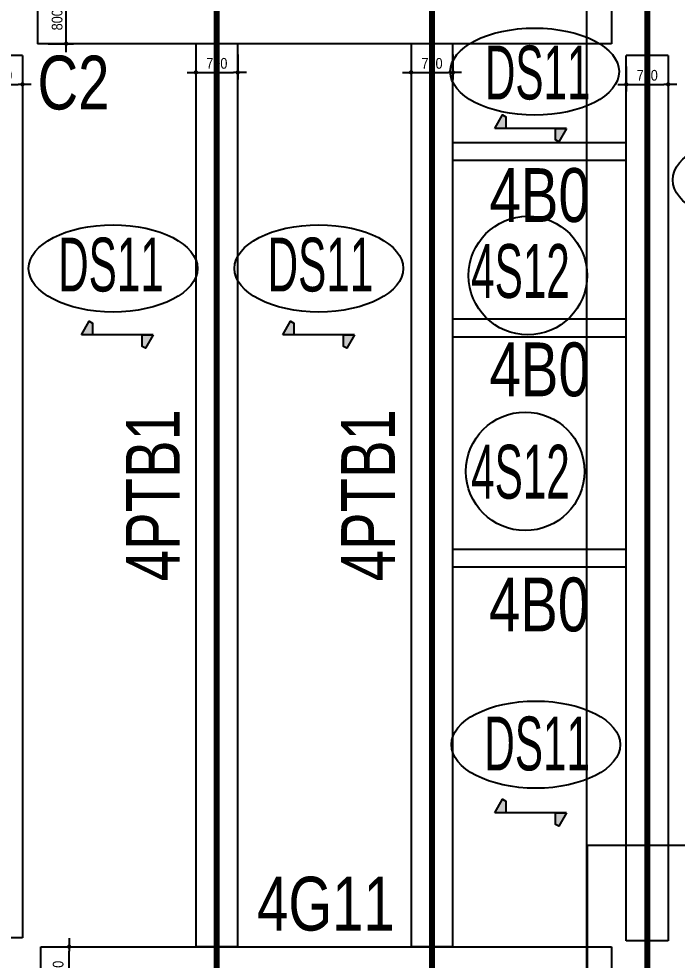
# Model space of a CAD drawing. Header units: millimetres. Extents: x 90980 to 179146, y 102485 to 153500.
# Drawn here: x 156652 to 167665, y 128380 to 144121 of the extents above; entities that cross this region are included whole.
import ezdxf
from ezdxf.enums import TextEntityAlignment as Align

# ---------------------------------------------------------------- set-up
doc = ezdxf.new("R2010")
doc.units = ezdxf.units.MM
doc.linetypes.add('HID', pattern=[2.3, 1.5, -0.8])
doc.linetypes.add('HIDDEN2', pattern=[0.1875, 0.125, -0.0625])
doc.layers.get('Defpoints').update_dxf_attribs({"color": 159})
for name, color, linetype in [('^DECK', 130, 'Continuous'), ('A-CEN', 1, 'Continuous'), ('BEAM-TEXT', 4, 'Continuous'), ('COLUMN-TEXT', 2, 'Continuous'), ('DECK-PL', 4, 'Continuous'), ('DECK-SLAB', 4, 'Continuous'), ('GIRDER-TEXT', 7, 'Continuous'), ('PT', 251, 'Continuous'), ('TXT-SLAB', 6, 'Continuous'), ('보(beam)', 4, 'HID'), ('보(girder)', 7, 'HID')]:
    doc.layers.add(name, color=color, linetype=linetype)
doc.layers.add('NOPLOT', color=191, linetype='Continuous', plot=False)
doc.styles.add('Gdim', font='Dotum.ttf', dxfattribs={"width": 0.9})
doc.styles.add('Gtx', font='Dotum.ttf')
doc.dimstyles.new('Gdim200', dxfattribs={"dimscale": 200, "dimtxt": 3, "dimasz": 1.2, "dimexe": 2, "dimexo": 3, "dimgap": 1, "dimtad": 1, "dimdsep": 46, "dimlunit": 6, "dimtxsty": 'Gdim', "dimblk1": '_CIDOT', "dimblk2": '_CIDOT', "dimsah": 1, "dimcen": 2.5, "dimdle": 2, "dimclrd": 1, "dimclre": 1, "dimclrt": 3, "dimazin": 2, "dimtfac": 1, "dimtix": 1, "dimtmove": 2, "dimatfit": 3, "dimldrblk": '_CIDOT', "dimfxl": 2, "dimtolj": 1, "dimtzin": 0, "dimarcsym": 0})

# ---------------------------------------------------------------- blocks, each defined once
blk = doc.blocks.new('_CIDOT')
at = {"color": 0, "linetype": 'ByBlock'}
blk.add_line((2, 0), (-1, 0), dxfattribs=at)
at = {"color": 0, "linetype": 'ByBlock', "const_width": 0.5}
blk.add_lwpolyline([(-0.25, 0, 1), (0.25, 0, 1)], format="xyb", close=True, dxfattribs=at)
blk = doc.blocks.new('*D128')
at = {"layer": 'Defpoints', "color": 155, "lineweight": -2, "transparency": 16777216}
for p, q in [((-1725, 900), (-1305, 900)), ((-1425, -28), (-1425, 828)), ((-1725, -100), (-1305, -100))]:
    blk.add_line(p, q, dxfattribs=at)
at = {"layer": 'Defpoints', "color": 0, "transparency": 16777216}
for p in [(-1905, 900), (-1425, 900), (-1905, -100)]:
    blk.add_point(p, dxfattribs=at)
at = {"layer": 'Defpoints', "color": 155, "lineweight": -2, "transparency": 16777216, "xscale": 71.99999999999994, "yscale": 71.99999999999994, "zscale": 71.99999999999994}
for p, rotation in [((-1425, 900), 90), ((-1425, -100), 270)]:
    blk.add_blockref('_CIDOT', p, dxfattribs=dict(at, rotation=rotation))
at = {"layer": 'Defpoints', "color": 3, "transparency": 16777216, "insert": (-1593, 400), "char_height": 180, "attachment_point": 5, "rotation": 90, "style": 'Gdim'}
blk.add_mtext('\\A1;{\\C155;1,000}', dxfattribs=at)
blk = doc.blocks.new('*D126')
at = {"layer": 'Defpoints', "color": 155, "lineweight": -2, "transparency": 16777216}
for p, q in [((-1725, 800), (-1305, 800)), ((-1425, 72), (-1425, 728)), ((-1725, 0), (-1305, 0))]:
    blk.add_line(p, q, dxfattribs=at)
at = {"layer": 'Defpoints', "color": 0, "transparency": 16777216}
for p in [(-1905, 800), (-1425, 800), (-1905, 0)]:
    blk.add_point(p, dxfattribs=at)
at = {"layer": 'Defpoints', "color": 155, "lineweight": -2, "transparency": 16777216, "xscale": 71.99999999999994, "yscale": 71.99999999999994, "zscale": 71.99999999999994}
for p, rotation in [((-1425, 800), 90), ((-1425, 0), 270)]:
    blk.add_blockref('_CIDOT', p, dxfattribs=dict(at, rotation=rotation))
at = {"layer": 'Defpoints', "color": 3, "transparency": 16777216, "insert": (-1576, 400), "char_height": 180, "attachment_point": 5, "rotation": 90, "style": 'Gdim'}
blk.add_mtext('\\A1;{\\C155;800}', dxfattribs=at)
blk = doc.blocks.new('*D92')
at = {"layer": 'Defpoints', "color": 155, "lineweight": -2, "transparency": 16777216}
for p, q in [((-1725, 750), (-1305, 750)), ((-1425, 122), (-1425, 678)), ((-1725, 50), (-1305, 50))]:
    blk.add_line(p, q, dxfattribs=at)
at = {"layer": 'Defpoints', "color": 0, "transparency": 16777216}
for p in [(-1905, 750), (-1425, 750), (-1905, 50)]:
    blk.add_point(p, dxfattribs=at)
at = {"layer": 'Defpoints', "color": 155, "lineweight": -2, "transparency": 16777216, "xscale": 71.99999999999994, "yscale": 71.99999999999994, "zscale": 71.99999999999994}
for p, rotation in [((-1425, 750), 90), ((-1425, 50), 270)]:
    blk.add_blockref('_CIDOT', p, dxfattribs=dict(at, rotation=rotation))
at = {"layer": 'Defpoints', "color": 3, "transparency": 16777216, "insert": (-1576, 400), "char_height": 180, "attachment_point": 5, "rotation": 90, "style": 'Gdim'}
blk.add_mtext('\\A1;{\\C155;700}', dxfattribs=at)
blk = doc.blocks.new('*D96')
at = {"layer": 'Defpoints', "color": 155, "lineweight": -2, "transparency": 16777216}
for p, q in [((-1725, 750), (-1305, 750)), ((-1425, 122), (-1425, 678)), ((-1725, 50), (-1305, 50))]:
    blk.add_line(p, q, dxfattribs=at)
at = {"layer": 'Defpoints', "color": 0, "transparency": 16777216}
for p in [(-1905, 750), (-1425, 750), (-1905, 50)]:
    blk.add_point(p, dxfattribs=at)
at = {"layer": 'Defpoints', "color": 155, "lineweight": -2, "transparency": 16777216, "xscale": 71.99999999999994, "yscale": 71.99999999999994, "zscale": 71.99999999999994}
for p, rotation in [((-1425, 750), 90), ((-1425, 50), 270)]:
    blk.add_blockref('_CIDOT', p, dxfattribs=dict(at, rotation=rotation))
at = {"layer": 'Defpoints', "color": 3, "transparency": 16777216, "insert": (-1576, 400), "char_height": 180, "attachment_point": 5, "rotation": 90, "style": 'Gdim'}
blk.add_mtext('\\A1;{\\C155;700}', dxfattribs=at)
blk = doc.blocks.new('*D70')
at = {"layer": 'Defpoints', "color": 155, "lineweight": -2, "transparency": 16777216}
for p, q in [((-888, 650), (-468, 650)), ((-588, 22), (-588, 578)), ((-888, -50), (-468, -50))]:
    blk.add_line(p, q, dxfattribs=at)
at = {"layer": 'Defpoints', "color": 0, "transparency": 16777216}
for p in [(-1068, 650), (-588, 650), (-1068, -50)]:
    blk.add_point(p, dxfattribs=at)
at = {"layer": 'Defpoints', "color": 155, "lineweight": -2, "transparency": 16777216, "xscale": 71.99999999999994, "yscale": 71.99999999999994, "zscale": 71.99999999999994}
for p, rotation in [((-588, 650), 90), ((-588, -50), 270)]:
    blk.add_blockref('_CIDOT', p, dxfattribs=dict(at, rotation=rotation))
at = {"layer": 'Defpoints', "color": 3, "transparency": 16777216, "insert": (-738, 300), "char_height": 180, "attachment_point": 5, "rotation": 90, "style": 'Gdim'}
blk.add_mtext('\\A1;{\\C155;700}', dxfattribs=at)
blk = doc.blocks.new('A$C58C40D4B')
at = {"layer": 'DECK-PL'}
for points in [[(600, 2), (471, 228), (415, 196), (415, 2)], [(-600, 2), (-471, -223), (-415, -192), (-415, 2)]]:
    blk.add_hatch(color=256, dxfattribs=at).paths.add_polyline_path(points)
blk.add_line((-600, 2), (600, 2), dxfattribs=at)
for points in [[(600, 2), (471, 228), (415, 196), (415, 2), (415, 2), (471, 2), (600, 2)], [(-600, 2), (-471, -223), (-415, -192), (-415, 2), (-415, 2), (-471, 2), (-600, 2)]]:
    blk.add_lwpolyline(points, dxfattribs=at)
blk = doc.blocks.new('*U129')
at = {"layer": 'Defpoints'}
for p, q in [((-1905.451, 900), (-1905.451, -100)), ((7644.549, 900), (7644.549, -100))]:
    blk.add_line(p, q, dxfattribs=at)
at = {"layer": '보(girder)'}
for p, q in [((-1905.451, 900), (7644.549, 900)), ((7644.549, -100), (-1905.451, -100))]:
    blk.add_line(p, q, dxfattribs=at)
at = {"layer": 'Defpoints'}
dim = blk.add_linear_dim(base=(-1425.451, 900), p1=(-1905.451, -100), p2=(-1905.451, 900), angle=90, text='{\\C155;<>}', dimstyle='Gdim200', override={"dimscale": 60, "dimzin": 8, "dimclrd": 155, "dimclre": 155}, dxfattribs=at)
dim.commit()
dim.dimension.update_dxf_attribs({"geometry": '*D128', "text_midpoint": (-1592.914, 400)})
blk = doc.blocks.new('*U127')
at = {"layer": 'Defpoints'}
for p, q in [((-1905.451, 800), (-1905.451, 0)), ((7694.549, 800), (7694.549, 0))]:
    blk.add_line(p, q, dxfattribs=at)
at = {"layer": '보(girder)'}
for p, q in [((-1905.451, 800), (7694.549, 800)), ((7694.549, 0), (-1905.451, 0))]:
    blk.add_line(p, q, dxfattribs=at)
at = {"layer": 'Defpoints'}
dim = blk.add_linear_dim(base=(-1425.451, 800), p1=(-1905.451, 0), p2=(-1905.451, 800), angle=90, text='{\\C155;<>}', dimstyle='Gdim200', override={"dimscale": 60, "dimzin": 8, "dimclrd": 155, "dimclre": 155}, dxfattribs=at)
dim.commit()
dim.dimension.update_dxf_attribs({"geometry": '*D126', "text_midpoint": (-1575.573, 400)})
blk = doc.blocks.new('*U93')
at = {"layer": 'Defpoints'}
for p, q in [((-1905.451, 750), (-1905.451, 50)), ((12844.549, 750), (12844.549, 50))]:
    blk.add_line(p, q, dxfattribs=at)
at = {"layer": '보(girder)'}
for p, q in [((-1905.451, 750), (12844.549, 750)), ((12844.549, 50), (-1905.451, 50))]:
    blk.add_line(p, q, dxfattribs=at)
at = {"layer": 'Defpoints'}
dim = blk.add_linear_dim(base=(-1425.451, 750), p1=(-1905.451, 50), p2=(-1905.451, 750), angle=90, text='{\\C155;<>}', dimstyle='Gdim200', override={"dimscale": 60, "dimzin": 8, "dimclrd": 155, "dimclre": 155}, dxfattribs=at)
dim.commit()
dim.dimension.update_dxf_attribs({"geometry": '*D92', "text_midpoint": (-1575.573, 400)})
blk = doc.blocks.new('*U97')
at = {"layer": 'Defpoints'}
for p, q in [((-1905.451, 750), (-1905.451, 50)), ((12894.549, 750), (12894.549, 50))]:
    blk.add_line(p, q, dxfattribs=at)
at = {"layer": '보(girder)'}
for p, q in [((-1905.451, 750), (12894.549, 750)), ((12894.549, 50), (-1905.451, 50))]:
    blk.add_line(p, q, dxfattribs=at)
at = {"layer": 'Defpoints'}
dim = blk.add_linear_dim(base=(-1425.451, 750), p1=(-1905.451, 50), p2=(-1905.451, 750), angle=90, text='{\\C155;<>}', dimstyle='Gdim200', override={"dimscale": 60, "dimzin": 8, "dimclrd": 155, "dimclre": 155}, dxfattribs=at)
dim.commit()
dim.dimension.update_dxf_attribs({"geometry": '*D96', "text_midpoint": (-1575.573, 400)})
blk = doc.blocks.new('*U71')
at = {"layer": 'Defpoints'}
for p, q in [((-1067.879, 650), (-1067.879, -50)), ((14032.121, 650), (14032.121, -50))]:
    blk.add_line(p, q, dxfattribs=at)
at = {"layer": '보(beam)'}
for p, q in [((14032.121, 650), (-1067.879, 650)), ((-1067.879, -50), (14032.121, -50))]:
    blk.add_line(p, q, dxfattribs=at)
at = {"layer": 'Defpoints'}
dim = blk.add_linear_dim(base=(-587.879, 650), p1=(-1067.879, -50), p2=(-1067.879, 650), angle=90, text='{\\C155;<>}', dimstyle='Gdim200', override={"dimscale": 60, "dimzin": 8, "dimclrd": 155, "dimclre": 155}, dxfattribs=at)
dim.commit()
dim.dimension.update_dxf_attribs({"geometry": '*D70', "text_midpoint": (-738.001, 300)})

msp = doc.modelspace()

# ---------------------------------------------------------------- linework, layer by layer
at = {"layer": '^DECK', "color": 0}
for centre in [(165167, 139828), (165123, 136554)]:
    msp.add_circle(centre, 991, dxfattribs=at)
for centre in [(165281, 143238), (169002, 141427), (158228, 139947), (161670, 139947), (165299, 131984)]:
    msp.add_ellipse(centre, major_axis=(1412, 0), ratio=0.516176, dxfattribs=at)
at = {"layer": 'A-CEN'}
for p, q in [((159964, 153500), (159964, 110772)), ((163564, 153500), (163564, 110772))]:
    msp.add_line(p, q, dxfattribs=at)
at = {"layer": 'NOPLOT', "elevation": 0}
for points in [[(166154, 150005), (178154, 150005), (178154, 122185), (166154, 122185)], [(166164, 130305), (178164, 130305), (178164, 102485), (166164, 102485)]]:
    msp.add_lwpolyline(points, close=True, dxfattribs=at)
at = {"layer": 'PT', "linetype": 'HIDDEN2', "ltscale": 10, "const_width": 100, "elevation": 0}
for points in [[(167164, 149305), (167164, 106905)], [(159964, 144805), (159964, 111405)], [(163564, 144805), (163564, 111405)]]:
    msp.add_lwpolyline(points, dxfattribs=at)
at = {"layer": '보(beam)', "linetype": 'HID'}
for p, q in [((163914, 142055), (166814, 142055)), ((163914, 141755), (166814, 141755)), ((163914, 139105), (166814, 139105)), ((163914, 138805), (166814, 138805)), ((163914, 135255), (166814, 135255)), ((163914, 134955), (166814, 134955))]:
    msp.add_line(p, q, dxfattribs=at)

# ---------------------------------------------------------------- block references
at = {"layer": 'DECK-PL', "xscale": -1}
for p in [(165216, 142287), (158302, 138836), (161668, 138836), (165216, 130843)]:
    msp.add_blockref('A$C58C40D4B', p, dxfattribs=at)
at = {"layer": '보(beam)', "rotation": 270}
for p in [(159664, 142637), (163264, 142637)]:
    msp.add_blockref('*U71', p, dxfattribs=at)
at = {"layer": '보(girder)'}
for name, p in [('*U127', (158869, 143705)), ('*U129', (158919, 127705))]:
    msp.add_blockref(name, p, dxfattribs=at)
at = {"layer": '보(girder)', "rotation": 270}
for name, p in [('*U93', (155964, 141600)), ('*U97', (166764, 141600))]:
    msp.add_blockref(name, p, dxfattribs=at)

# ---------------------------------------------------------------- texts
at = {"layer": 'BEAM-TEXT', "style": 'Gtx', "width": 0.8}
for p in [(165364, 141624), (165364, 138709), (165354, 134778)]:
    msp.add_text('4B0', height=900, dxfattribs=at).set_placement(p, align=Align.TOP_CENTER)
for p in [(159614, 136155), (163214, 136155)]:
    msp.add_text('4PTB1', height=900, rotation=90, dxfattribs=at).set_placement(p, align=Align.BOTTOM_CENTER)
at = {"layer": 'COLUMN-TEXT', "color": 3, "style": 'Gtx', "width": 0.8}
msp.add_text('C2', height=900, dxfattribs=at).set_placement((156964, 143505), align=Align.TOP_LEFT)
at = {"layer": 'DECK-SLAB', "style": 'Gtx', "width": 0.6}
for p in [(164448, 142773, 0), (157310, 139562, 0), (160814, 139562, 0), (164439, 131554, 0)]:
    msp.add_text('DS11', height=900, dxfattribs=at).set_placement(p)
at = {"layer": 'GIRDER-TEXT', "style": 'Gtx', "width": 0.8}
msp.add_text('4G11', height=900, dxfattribs=at).set_placement((161789, 128605), align=Align.BOTTOM_CENTER)
at = {"layer": 'TXT-SLAB', "style": 'Gtx', "width": 0.6}
for p in [(164219, 139454), (164219, 136098)]:
    msp.add_text('4S12', height=900, dxfattribs=at).set_placement(p)

doc.saveas('drawing.dxf')
